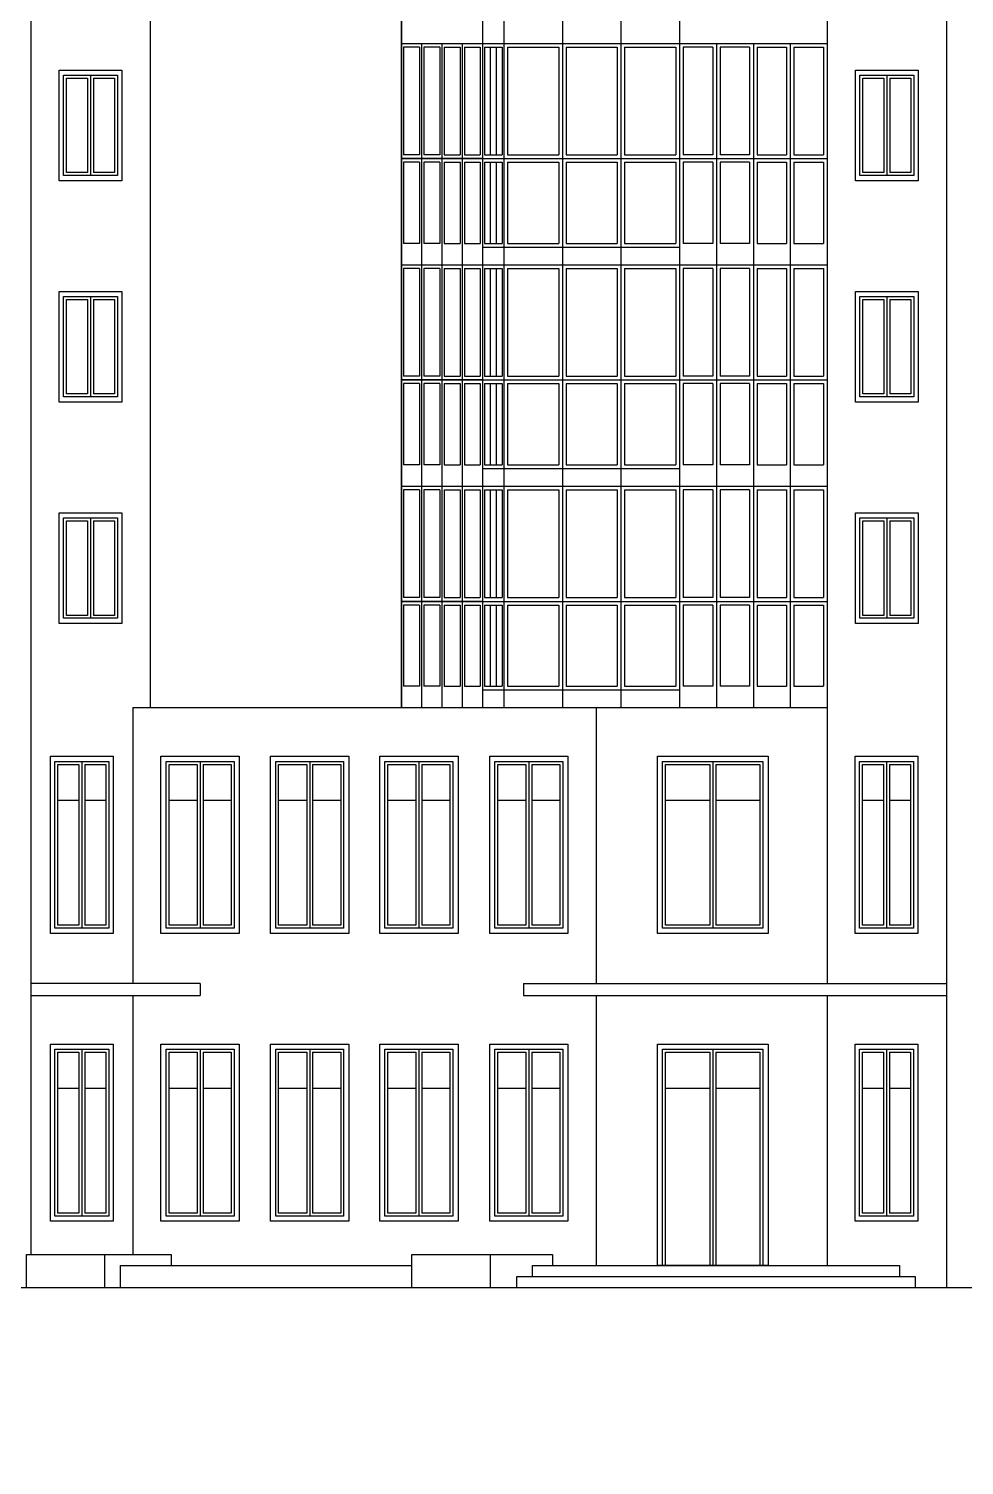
# Model space of a CAD drawing. Header units: inches. Extents: x -634 to 3638, y -6930911 to 5552.
# Drawn here: x 2315.58 to 2327.81, y 3390.96 to 3409.74 of the extents above; entities that cross this region are included whole.
import ezdxf

# ---------------------------------------------------------------- set-up
doc = ezdxf.new("R2010")
doc.units = ezdxf.units.IN
doc.header["$MEASUREMENT"] = 0
doc.linetypes.add('Dashed', pattern=[1128.888893, 564.444447, -564.444447])
for name, color, linetype, lineweight in [('ELEV', 134, 'Continuous', 18), ('фасады', 7, 'Continuous', 30), ('фасады2', 7, 'Continuous', 25)]:
    doc.layers.add(name, color=color, linetype=linetype, lineweight=lineweight)
doc.layers.add('развертка', color=7, linetype='Continuous')

msp = doc.modelspace()

# ---------------------------------------------------------------- hatches: boundary and pattern name
at = {"layer": 'ELEV', "linetype": 'Continuous'}
h = msp.add_hatch(dxfattribs=at)
h.set_pattern_fill('ANSI31', color=256, scale=0.01044, style=0)
h.set_pattern_definition([(45, (1262.311104, 3366.587935), (-0.02343928418428, 0.02343928418428), [])])
edge = h.paths.add_edge_path()
edge.add_ellipse((1445.78234, 3471.96182), major_axis=(0, 6932302.83262), ratio=0.00000001506, start_angle=89.999976115149, end_angle=270.000023884851)
edge.add_line((1445.67794, 3474.85168), (1445.67794, 3528.48347))
edge.add_line((1445.67794, 3528.48347), (1445.88675, 3528.48347))
edge.add_line((1445.88675, 3528.48347), (1445.88675, 3474.85168))

# ---------------------------------------------------------------- linework, layer by layer
at = {"layer": 'развертка'}
msp.add_line((1883.34432, 3393.27998), (2396.27892, 3393.27998), dxfattribs=at)
at = {"layer": 'фасады', "color": 7, "ltscale": 100}
for points in [[(2320.454, 3400.86201), (2320.454, 3426.90714)], [(2321.79484, 3426.90714), (2321.79484, 3400.86201)], [(2326.01994, 3426.90714), (2326.01994, 3400.86201)]]:
    msp.add_lwpolyline(points, dxfattribs=at)
at = {"layer": 'фасады', "color": 7, "linetype": 'Dashed', "ltscale": 100}
for points in [[(2315.61057, 3412.43762), (2315.61057, 3409.54372)], [(2317.17038, 3412.43762), (2317.17038, 3409.54372)], [(2327.57975, 3412.43762), (2327.57975, 3409.54372)], [(2315.61057, 3409.54372), (2315.61057, 3406.64982)], [(2317.17038, 3409.54372), (2317.17038, 3406.64982)], [(2327.57975, 3409.54372), (2327.57975, 3406.64982)], [(2315.61057, 3406.64982), (2315.61057, 3403.75591)], [(2317.17038, 3406.64982), (2317.17038, 3403.75591)], [(2327.57975, 3406.64982), (2327.57975, 3403.75591)], [(2315.61057, 3403.75591), (2315.61057, 3400.86201)], [(2317.17038, 3403.75591), (2317.17038, 3400.86201)], [(2327.57975, 3403.75591), (2327.57975, 3400.86201)], [(2315.61057, 3400.86201), (2315.61057, 3397.09994)], [(2316.94273, 3400.86201), (2316.94273, 3397.25428)], [(2316.94273, 3400.86201), (2326.01994, 3400.86201)], [(2323.00063, 3400.86201), (2323.00063, 3397.25428)], [(2326.01994, 3400.86201), (2326.01994, 3397.25428)], [(2327.57975, 3400.86201), (2327.57975, 3397.09994)], [(2317.82326, 3397.25428), (2315.61057, 3397.25428)], [(2317.82326, 3397.25428), (2317.82326, 3397.09994)], [(2322.04916, 3397.25428), (2322.04916, 3397.09994)], [(2322.04916, 3397.25428), (2327.57975, 3397.25428)], [(2315.61057, 3397.09994), (2315.61057, 3393.71407)], [(2315.61057, 3397.09994), (2317.82326, 3397.09994)], [(2316.94273, 3397.09994), (2316.94273, 3393.71407)], [(2322.04916, 3397.09994), (2327.57975, 3397.09994)], [(2323.00063, 3397.09994), (2323.00063, 3393.56937)], [(2326.01994, 3397.09994), (2326.01994, 3393.56937)], [(2327.57975, 3397.09994), (2327.57975, 3393.27998)], [(2315.55467, 3393.27998), (2315.55467, 3393.71407), (2316.57316, 3393.71407), (2316.57316, 3393.27998)], [(2316.57316, 3393.71407), (2317.4458, 3393.71407), (2317.4458, 3393.56937)], [(2320.58882, 3393.27998), (2320.58882, 3393.71407), (2321.61413, 3393.71407), (2321.61413, 3393.27998)], [(2321.61413, 3393.71407), (2322.43163, 3393.71407), (2322.43163, 3393.56937)], [(2316.77867, 3393.56937), (2320.58882, 3393.56937)], [(2316.77867, 3393.56937), (2316.77867, 3393.27998)], [(2322.1677, 3393.42468), (2322.1677, 3393.56937), (2326.96466, 3393.56937), (2326.96466, 3393.42468)], [(2321.76056, 3393.27998), (2327.37358, 3393.27998)], [(2321.96411, 3393.27998), (2321.96411, 3393.42468), (2327.16912, 3393.42468), (2327.16912, 3393.27998)]]:
    msp.add_lwpolyline(points, dxfattribs=at)
at = {"layer": 'фасады2', "color": 7, "ltscale": 100}
for p, q in [((2316.03838, 3407.81702), (2316.03838, 3409.12893)), ((2316.03838, 3409.12893), (2316.74257, 3409.12893)), ((2316.07697, 3407.85561), (2316.07697, 3409.09034)), ((2316.07697, 3409.09034), (2316.35189, 3409.09034)), ((2316.42906, 3409.09034), (2316.70398, 3409.09034)), ((2316.70398, 3409.09034), (2316.70398, 3407.85561)), ((2316.74257, 3409.12893), (2316.74257, 3407.81702)), ((2326.44775, 3407.81702), (2326.44775, 3409.12893)), ((2326.44775, 3409.12893), (2327.15194, 3409.12893)), ((2326.48634, 3407.85561), (2326.48634, 3409.09034)), ((2326.48634, 3409.09034), (2326.76126, 3409.09034)), ((2326.83843, 3409.09034), (2327.11335, 3409.09034)), ((2327.11335, 3409.09034), (2327.11335, 3407.85561)), ((2327.15194, 3409.12893), (2327.15194, 3407.81702)), ((2321.5151, 3408.03889), (2320.454, 3408.03889)), ((2316.74257, 3407.81702), (2316.03838, 3407.81702)), ((2316.35189, 3407.85561), (2316.07697, 3407.85561)), ((2316.70398, 3407.85561), (2316.42906, 3407.85561)), ((2327.15194, 3407.81702), (2326.44775, 3407.81702)), ((2326.76126, 3407.85561), (2326.48634, 3407.85561)), ((2327.11335, 3407.85561), (2326.83843, 3407.85561)), ((2316.03838, 3404.92312), (2316.03838, 3406.23502)), ((2316.03838, 3406.23502), (2316.74257, 3406.23502)), ((2316.07697, 3404.96171), (2316.07697, 3406.19644)), ((2316.07697, 3406.19644), (2316.35189, 3406.19644)), ((2316.42906, 3406.19644), (2316.70398, 3406.19644)), ((2316.70398, 3406.19644), (2316.70398, 3404.96171)), ((2316.74257, 3406.23502), (2316.74257, 3404.92312)), ((2326.44775, 3404.92312), (2326.44775, 3406.23502)), ((2326.44775, 3406.23502), (2327.15194, 3406.23502)), ((2326.48634, 3404.96171), (2326.48634, 3406.19644)), ((2326.48634, 3406.19644), (2326.76126, 3406.19644)), ((2326.83843, 3406.19644), (2327.11335, 3406.19644)), ((2327.11335, 3406.19644), (2327.11335, 3404.96171)), ((2327.15194, 3406.23502), (2327.15194, 3404.92312)), ((2321.5151, 3405.14499), (2320.454, 3405.14499)), ((2316.74257, 3404.92312), (2316.03838, 3404.92312)), ((2316.35189, 3404.96171), (2316.07697, 3404.96171)), ((2316.70398, 3404.96171), (2316.42906, 3404.96171)), ((2327.15194, 3404.92312), (2326.44775, 3404.92312)), ((2326.76126, 3404.96171), (2326.48634, 3404.96171)), ((2327.11335, 3404.96171), (2326.83843, 3404.96171)), ((2316.03838, 3402.02922), (2316.03838, 3403.34112)), ((2316.03838, 3403.34112), (2316.74257, 3403.34112)), ((2316.07697, 3402.0678), (2316.07697, 3403.30253)), ((2316.07697, 3403.30253), (2316.35189, 3403.30253)), ((2316.42906, 3403.30253), (2316.70398, 3403.30253)), ((2316.70398, 3403.30253), (2316.70398, 3402.0678)), ((2316.74257, 3403.34112), (2316.74257, 3402.02922)), ((2326.44775, 3402.02922), (2326.44775, 3403.34112)), ((2326.44775, 3403.34112), (2327.15194, 3403.34112)), ((2326.48634, 3402.0678), (2326.48634, 3403.30253)), ((2326.48634, 3403.30253), (2326.76126, 3403.30253)), ((2326.83843, 3403.30253), (2327.11335, 3403.30253)), ((2327.11335, 3403.30253), (2327.11335, 3402.0678)), ((2327.15194, 3403.34112), (2327.15194, 3402.02922)), ((2321.5151, 3402.25108), (2320.454, 3402.25108)), ((2316.74257, 3402.02922), (2316.03838, 3402.02922)), ((2316.35189, 3402.0678), (2316.07697, 3402.0678)), ((2316.70398, 3402.0678), (2316.42906, 3402.0678)), ((2327.15194, 3402.02922), (2326.44775, 3402.02922)), ((2326.76126, 3402.0678), (2326.48634, 3402.0678)), ((2327.11335, 3402.0678), (2326.83843, 3402.0678)), ((2315.92438, 3397.97775), (2315.92438, 3400.15783)), ((2315.92438, 3400.15783), (2316.62856, 3400.15783)), ((2315.96296, 3398.01634), (2315.96296, 3400.11924)), ((2315.96296, 3400.11924), (2316.23788, 3400.11924)), ((2316.31506, 3400.11924), (2316.58998, 3400.11924)), ((2316.58998, 3400.11924), (2316.58998, 3398.01634)), ((2316.62856, 3400.15783), (2316.62856, 3397.97775)), ((2317.37882, 3400.15783), (2318.26692, 3400.15783)), ((2317.37882, 3397.97775), (2317.37882, 3400.15783)), ((2317.41741, 3398.01634), (2317.41741, 3400.11924)), ((2317.41741, 3400.11924), (2317.78429, 3400.11924)), ((2318.26692, 3400.15783), (2318.26692, 3397.97775)), ((2318.81123, 3400.15783), (2319.69933, 3400.15783)), ((2318.81123, 3397.97775), (2318.81123, 3400.15783)), ((2318.84982, 3398.01634), (2318.84982, 3400.11924)), ((2318.84982, 3400.11924), (2319.2167, 3400.11924)), ((2319.69933, 3400.15783), (2319.69933, 3397.97775)), ((2320.23899, 3400.15783), (2321.12709, 3400.15783)), ((2320.23899, 3397.97775), (2320.23899, 3400.15783)), ((2320.27758, 3398.01634), (2320.27758, 3400.11924)), ((2320.27758, 3400.11924), (2320.64446, 3400.11924)), ((2321.12709, 3400.15783), (2321.12709, 3397.97775)), ((2321.67623, 3400.15783), (2322.56433, 3400.15783)), ((2321.67623, 3397.97775), (2321.67623, 3400.15783)), ((2321.71482, 3398.01634), (2321.71482, 3400.11924)), ((2321.71482, 3400.11924), (2322.0817, 3400.11924)), ((2322.56433, 3400.15783), (2322.56433, 3397.97775)), ((2323.8688, 3400.15783), (2325.18071, 3400.15783)), ((2323.8688, 3397.97775), (2323.8688, 3400.15783)), ((2323.90739, 3398.01634), (2323.90739, 3400.11924)), ((2323.90739, 3400.11924), (2324.48617, 3400.11924)), ((2325.18071, 3400.15783), (2325.18071, 3397.97775)), ((2326.44417, 3397.97775), (2326.44417, 3400.15783)), ((2326.44417, 3400.15783), (2327.14836, 3400.15783)), ((2326.48276, 3398.01634), (2326.48276, 3400.11924)), ((2326.48276, 3400.11924), (2326.75768, 3400.11924)), ((2326.83485, 3400.11924), (2327.10977, 3400.11924)), ((2327.10977, 3400.11924), (2327.10977, 3398.01634)), ((2327.14836, 3400.15783), (2327.14836, 3397.97775)), ((2316.62856, 3397.97775), (2315.92438, 3397.97775)), ((2316.23788, 3398.01634), (2315.96296, 3398.01634)), ((2316.58998, 3398.01634), (2316.31506, 3398.01634)), ((2318.26692, 3397.97775), (2317.37882, 3397.97775)), ((2317.78429, 3398.01634), (2317.41741, 3398.01634)), ((2319.69933, 3397.97775), (2318.81123, 3397.97775)), ((2319.2167, 3398.01634), (2318.84982, 3398.01634)), ((2321.12709, 3397.97775), (2320.23899, 3397.97775)), ((2320.64446, 3398.01634), (2320.27758, 3398.01634)), ((2322.56433, 3397.97775), (2321.67623, 3397.97775)), ((2322.0817, 3398.01634), (2321.71482, 3398.01634)), ((2325.18071, 3397.97775), (2323.8688, 3397.97775)), ((2324.48617, 3398.01634), (2323.90739, 3398.01634)), ((2327.14836, 3397.97775), (2326.44417, 3397.97775)), ((2326.75768, 3398.01634), (2326.48276, 3398.01634)), ((2327.10977, 3398.01634), (2326.83485, 3398.01634)), ((2315.92438, 3394.21568), (2315.92438, 3396.39575)), ((2315.92438, 3396.39575), (2316.62856, 3396.39575)), ((2315.96296, 3394.25426), (2315.96296, 3396.35717)), ((2315.96296, 3396.35717), (2316.23788, 3396.35717)), ((2316.31506, 3396.35717), (2316.58998, 3396.35717)), ((2316.58998, 3396.35717), (2316.58998, 3394.25426)), ((2316.62856, 3396.39575), (2316.62856, 3394.21568)), ((2317.37882, 3396.39575), (2318.26692, 3396.39575)), ((2317.37882, 3394.21568), (2317.37882, 3396.39575)), ((2317.41741, 3394.25426), (2317.41741, 3396.35717)), ((2317.41741, 3396.35717), (2317.78429, 3396.35717)), ((2318.26692, 3396.39575), (2318.26692, 3394.21568)), ((2318.81123, 3396.39575), (2319.69933, 3396.39575)), ((2318.81123, 3394.21568), (2318.81123, 3396.39575)), ((2318.84982, 3394.25426), (2318.84982, 3396.35717)), ((2318.84982, 3396.35717), (2319.2167, 3396.35717)), ((2319.69933, 3396.39575), (2319.69933, 3394.21568)), ((2320.23899, 3396.39575), (2321.12709, 3396.39575)), ((2320.23899, 3394.21568), (2320.23899, 3396.39575)), ((2320.27758, 3394.25426), (2320.27758, 3396.35717)), ((2320.27758, 3396.35717), (2320.64446, 3396.35717)), ((2321.12709, 3396.39575), (2321.12709, 3394.21568)), ((2321.67623, 3396.39575), (2322.56433, 3396.39575)), ((2321.67623, 3394.21568), (2321.67623, 3396.39575)), ((2321.71482, 3394.25426), (2321.71482, 3396.35717)), ((2321.71482, 3396.35717), (2322.0817, 3396.35717)), ((2322.56433, 3396.39575), (2322.56433, 3394.21568)), ((2323.8688, 3396.39575), (2325.18071, 3396.39575)), ((2323.8688, 3393.56937), (2323.8688, 3396.39575)), ((2323.90739, 3393.56937), (2323.90739, 3396.35717)), ((2323.90739, 3396.35717), (2324.48617, 3396.35717)), ((2324.56334, 3396.35717), (2325.14212, 3396.35717)), ((2325.14212, 3396.35717), (2325.14212, 3393.56937)), ((2325.18071, 3396.39575), (2325.18071, 3393.56937)), ((2326.44417, 3394.21568), (2326.44417, 3396.39575)), ((2326.44417, 3396.39575), (2327.14836, 3396.39575)), ((2326.48276, 3394.25426), (2326.48276, 3396.35717)), ((2326.48276, 3396.35717), (2326.75768, 3396.35717)), ((2326.83485, 3396.35717), (2327.10977, 3396.35717)), ((2327.10977, 3396.35717), (2327.10977, 3394.25426)), ((2327.14836, 3396.39575), (2327.14836, 3394.21568)), ((2316.23788, 3394.25426), (2315.96296, 3394.25426)), ((2316.58998, 3394.25426), (2316.31506, 3394.25426)), ((2317.78429, 3394.25426), (2317.41741, 3394.25426)), ((2319.2167, 3394.25426), (2318.84982, 3394.25426)), ((2320.64446, 3394.25426), (2320.27758, 3394.25426)), ((2322.0817, 3394.25426), (2321.71482, 3394.25426)), ((2326.75768, 3394.25426), (2326.48276, 3394.25426)), ((2327.10977, 3394.25426), (2326.83485, 3394.25426)), ((2316.62856, 3394.21568), (2315.92438, 3394.21568)), ((2318.26692, 3394.21568), (2317.37882, 3394.21568)), ((2319.69933, 3394.21568), (2318.81123, 3394.21568)), ((2321.12709, 3394.21568), (2320.23899, 3394.21568)), ((2322.56433, 3394.21568), (2321.67623, 3394.21568)), ((2327.14836, 3394.21568), (2326.44417, 3394.21568))]:
    msp.add_line(p, q, dxfattribs=at)
at = {"layer": 'фасады2', "color": 7, "linetype": 'Dashed', "ltscale": 100}
for points in [[(2320.454, 3412.43762), (2320.454, 3409.54372)], [(2321.5151, 3412.43762), (2321.5151, 3409.54372)], [(2321.79484, 3412.43762), (2321.79484, 3409.54372)], [(2322.55979, 3412.43762), (2322.55979, 3409.54372)], [(2323.32475, 3412.43762), (2323.32475, 3409.54372)], [(2324.09067, 3412.43762), (2324.09067, 3409.54372)], [(2326.01994, 3412.43762), (2326.01994, 3409.54372)], [(2321.5151, 3409.77523), (2321.5151, 3406.88133)], [(2320.454, 3409.54372), (2320.454, 3406.64982)], [(2320.454, 3409.54372), (2326.01994, 3409.54372)], [(2320.48294, 3409.49549), (2320.48294, 3408.08712)], [(2320.69033, 3409.49549), (2320.48294, 3409.49549)], [(2320.69033, 3409.49549), (2320.69033, 3408.08712)], [(2320.71927, 3409.54372), (2320.71927, 3406.64982)], [(2320.74821, 3409.49549), (2320.74821, 3408.08712)], [(2320.95561, 3409.49549), (2320.74821, 3409.49549)], [(2320.95561, 3409.49549), (2320.95561, 3408.08712)], [(2320.98455, 3409.54372), (2320.98455, 3406.64982)], [(2321.01349, 3409.49549), (2321.01349, 3408.08712)], [(2321.01349, 3409.49549), (2321.22088, 3409.49549)], [(2321.22088, 3409.49549), (2321.22088, 3408.08712)], [(2321.24982, 3409.54372), (2321.24982, 3406.64982)], [(2321.27876, 3409.49549), (2321.27876, 3408.08712)], [(2321.27876, 3409.49549), (2321.48616, 3409.49549)], [(2321.48616, 3409.49549), (2321.48616, 3408.08712)], [(2321.5151, 3409.54372), (2321.5151, 3406.64982)], [(2321.53921, 3409.49549), (2321.77072, 3409.49549)], [(2321.79484, 3409.54372), (2321.79484, 3406.64982)], [(2321.79484, 3409.54372), (2321.79484, 3406.64982)], [(2321.84307, 3409.49549), (2322.51156, 3409.49549)], [(2322.55979, 3409.54372), (2322.55979, 3406.64982)], [(2322.60803, 3409.49549), (2323.27652, 3409.49549)], [(2323.32475, 3409.54372), (2323.32475, 3406.64982)], [(2323.37298, 3409.49549), (2324.04147, 3409.49549)], [(2324.09067, 3409.54372), (2324.09067, 3406.64982)], [(2324.09067, 3409.54372), (2324.09067, 3406.64982)], [(2324.52476, 3409.49549), (2324.1389, 3409.49549)], [(2324.52476, 3409.49549), (2324.52476, 3408.08712)], [(2324.57299, 3409.54372), (2324.57299, 3406.64982)], [(2324.62122, 3409.49549), (2324.62122, 3408.08712)], [(2325.00707, 3409.49549), (2324.62122, 3409.49549)], [(2325.00707, 3409.49549), (2325.00707, 3408.08712)], [(2325.0553, 3409.54372), (2325.0553, 3406.64982)], [(2325.10354, 3409.49549), (2325.10354, 3408.08712)], [(2325.10354, 3409.49549), (2325.48939, 3409.49549)], [(2325.48939, 3409.49549), (2325.48939, 3408.08712)], [(2325.53762, 3409.54372), (2325.53762, 3406.64982)], [(2325.58585, 3409.49549), (2325.58585, 3408.08712)], [(2325.58585, 3409.49549), (2325.97171, 3409.49549)], [(2326.01994, 3409.54372), (2326.01994, 3406.64982)], [(2320.454, 3408.03889), (2326.01994, 3408.03889)], [(2320.69033, 3408.08712), (2320.48294, 3408.08712)], [(2320.48294, 3407.99066), (2320.48294, 3406.92956)], [(2320.69033, 3407.99066), (2320.48294, 3407.99066)], [(2320.69033, 3407.99066), (2320.69033, 3406.92956)], [(2320.95561, 3408.08712), (2320.74821, 3408.08712)], [(2320.74821, 3407.99066), (2320.74821, 3406.92956)], [(2320.95561, 3407.99066), (2320.74821, 3407.99066)], [(2320.95561, 3407.99066), (2320.95561, 3406.92956)], [(2321.01349, 3408.08712), (2321.22088, 3408.08712)], [(2321.01349, 3407.99066), (2321.01349, 3406.92956)], [(2321.01349, 3407.99066), (2321.22088, 3407.99066)], [(2321.22088, 3407.99066), (2321.22088, 3406.92956)], [(2321.27876, 3408.08712), (2321.48616, 3408.08712)], [(2321.27876, 3407.99066), (2321.27876, 3406.92956)], [(2321.27876, 3407.99066), (2321.48616, 3407.99066)], [(2321.48616, 3407.99066), (2321.48616, 3406.92956)], [(2321.53921, 3408.08712), (2321.77072, 3408.08712)], [(2321.53921, 3407.99066), (2321.77072, 3407.99066)], [(2321.84307, 3408.08712), (2322.51156, 3408.08712)], [(2321.84307, 3407.99066), (2322.51156, 3407.99066)], [(2322.60803, 3408.08712), (2323.27652, 3408.08712)], [(2322.60803, 3407.99066), (2323.27652, 3407.99066)], [(2323.37298, 3408.08712), (2324.04147, 3408.08712)], [(2323.37298, 3407.99066), (2324.04147, 3407.99066)], [(2324.52476, 3408.08712), (2324.1389, 3408.08712)], [(2324.52476, 3407.99066), (2324.1389, 3407.99066)], [(2324.52476, 3407.99066), (2324.52476, 3406.92956)], [(2325.00707, 3408.08712), (2324.62122, 3408.08712)], [(2324.62122, 3407.99066), (2324.62122, 3406.92956)], [(2325.00707, 3407.99066), (2324.62122, 3407.99066)], [(2325.00707, 3407.99066), (2325.00707, 3406.92956)], [(2325.10354, 3408.08712), (2325.48939, 3408.08712)], [(2325.10354, 3407.99066), (2325.10354, 3406.92956)], [(2325.10354, 3407.99066), (2325.48939, 3407.99066)], [(2325.48939, 3407.99066), (2325.48939, 3406.92956)], [(2325.58585, 3408.08712), (2325.97171, 3408.08712)], [(2325.58585, 3407.99066), (2325.58585, 3406.92956)], [(2325.58585, 3407.99066), (2325.97171, 3407.99066)], [(2320.69033, 3406.92956), (2320.48294, 3406.92956)], [(2320.95561, 3406.92956), (2320.74821, 3406.92956)], [(2321.01349, 3406.92956), (2321.22088, 3406.92956)], [(2321.27876, 3406.92956), (2321.48616, 3406.92956)], [(2321.5151, 3406.88133), (2321.5151, 3403.98742)], [(2321.5151, 3406.88133), (2324.09067, 3406.88133)], [(2321.53921, 3406.92956), (2321.77072, 3406.92956)], [(2321.84307, 3406.92956), (2322.51156, 3406.92956)], [(2322.60803, 3406.92956), (2323.27652, 3406.92956)], [(2323.37298, 3406.92956), (2324.04147, 3406.92956)], [(2324.52476, 3406.92956), (2324.1389, 3406.92956)], [(2325.00707, 3406.92956), (2324.62122, 3406.92956)], [(2325.10354, 3406.92956), (2325.48939, 3406.92956)], [(2325.58585, 3406.92956), (2325.97171, 3406.92956)], [(2320.454, 3406.64982), (2320.454, 3403.75591)], [(2320.454, 3406.64982), (2320.454, 3403.75591)], [(2320.454, 3406.64982), (2326.01994, 3406.64982)], [(2320.71927, 3406.64982), (2320.71927, 3403.75591)], [(2320.98455, 3406.64982), (2320.98455, 3403.75591)], [(2321.24982, 3406.64982), (2321.24982, 3403.75591)], [(2321.5151, 3406.64982), (2321.5151, 3403.75591)], [(2321.79484, 3406.64982), (2321.79484, 3403.75591)], [(2321.79484, 3406.64982), (2321.79484, 3403.75591)], [(2321.79484, 3406.64982), (2321.79484, 3403.75591)], [(2322.55979, 3406.64982), (2322.55979, 3403.75591)], [(2323.32475, 3406.64982), (2323.32475, 3403.75591)], [(2324.09067, 3406.64982), (2324.09067, 3403.75591)], [(2324.09067, 3406.64982), (2324.09067, 3403.75591)], [(2324.09067, 3406.64982), (2324.09067, 3403.75591)], [(2324.57299, 3406.64982), (2324.57299, 3403.75591)], [(2325.0553, 3406.64982), (2325.0553, 3403.75591)], [(2325.53762, 3406.64982), (2325.53762, 3403.75591)], [(2326.01994, 3406.64982), (2326.01994, 3403.75591)], [(2326.01994, 3406.64982), (2326.01994, 3403.75591)], [(2320.48294, 3406.60158), (2320.48294, 3405.19322)], [(2320.69033, 3406.60158), (2320.48294, 3406.60158)], [(2320.69033, 3406.60158), (2320.69033, 3405.19322)], [(2320.74821, 3406.60158), (2320.74821, 3405.19322)], [(2320.95561, 3406.60158), (2320.74821, 3406.60158)], [(2320.95561, 3406.60158), (2320.95561, 3405.19322)], [(2321.01349, 3406.60158), (2321.01349, 3405.19322)], [(2321.01349, 3406.60158), (2321.22088, 3406.60158)], [(2321.22088, 3406.60158), (2321.22088, 3405.19322)], [(2321.27876, 3406.60158), (2321.27876, 3405.19322)], [(2321.27876, 3406.60158), (2321.48616, 3406.60158)], [(2321.48616, 3406.60158), (2321.48616, 3405.19322)], [(2321.53921, 3406.60158), (2321.77072, 3406.60158)], [(2321.84307, 3406.60158), (2322.51156, 3406.60158)], [(2322.60803, 3406.60158), (2323.27652, 3406.60158)], [(2323.37298, 3406.60158), (2324.04147, 3406.60158)], [(2324.52476, 3406.60158), (2324.1389, 3406.60158)], [(2324.52476, 3406.60158), (2324.52476, 3405.19322)], [(2324.62122, 3406.60158), (2324.62122, 3405.19322)], [(2325.00707, 3406.60158), (2324.62122, 3406.60158)], [(2325.00707, 3406.60158), (2325.00707, 3405.19322)], [(2325.10354, 3406.60158), (2325.10354, 3405.19322)], [(2325.10354, 3406.60158), (2325.48939, 3406.60158)], [(2325.48939, 3406.60158), (2325.48939, 3405.19322)], [(2325.58585, 3406.60158), (2325.58585, 3405.19322)], [(2325.58585, 3406.60158), (2325.97171, 3406.60158)], [(2320.454, 3405.14499), (2326.01994, 3405.14499)], [(2320.69033, 3405.19322), (2320.48294, 3405.19322)], [(2320.95561, 3405.19322), (2320.74821, 3405.19322)], [(2321.01349, 3405.19322), (2321.22088, 3405.19322)], [(2321.27876, 3405.19322), (2321.48616, 3405.19322)], [(2321.53921, 3405.19322), (2321.77072, 3405.19322)], [(2321.84307, 3405.19322), (2322.51156, 3405.19322)], [(2322.60803, 3405.19322), (2323.27652, 3405.19322)], [(2323.37298, 3405.19322), (2324.04147, 3405.19322)], [(2324.52476, 3405.19322), (2324.1389, 3405.19322)], [(2325.00707, 3405.19322), (2324.62122, 3405.19322)], [(2325.10354, 3405.19322), (2325.48939, 3405.19322)], [(2325.58585, 3405.19322), (2325.97171, 3405.19322)], [(2320.48294, 3405.09675), (2320.48294, 3404.03566)], [(2320.69033, 3405.09675), (2320.48294, 3405.09675)], [(2320.69033, 3405.09675), (2320.69033, 3404.03566)], [(2320.74821, 3405.09675), (2320.74821, 3404.03566)], [(2320.95561, 3405.09675), (2320.74821, 3405.09675)], [(2320.95561, 3405.09675), (2320.95561, 3404.03566)], [(2321.01349, 3405.09675), (2321.01349, 3404.03566)], [(2321.01349, 3405.09675), (2321.22088, 3405.09675)], [(2321.22088, 3405.09675), (2321.22088, 3404.03566)], [(2321.27876, 3405.09675), (2321.27876, 3404.03566)], [(2321.27876, 3405.09675), (2321.48616, 3405.09675)], [(2321.48616, 3405.09675), (2321.48616, 3404.03566)], [(2321.53921, 3405.09675), (2321.77072, 3405.09675)], [(2321.84307, 3405.09675), (2322.51156, 3405.09675)], [(2322.60803, 3405.09675), (2323.27652, 3405.09675)], [(2323.37298, 3405.09675), (2324.04147, 3405.09675)], [(2324.52476, 3405.09675), (2324.1389, 3405.09675)], [(2324.52476, 3405.09675), (2324.52476, 3404.03566)], [(2324.62122, 3405.09675), (2324.62122, 3404.03566)], [(2325.00707, 3405.09675), (2324.62122, 3405.09675)], [(2325.00707, 3405.09675), (2325.00707, 3404.03566)], [(2325.10354, 3405.09675), (2325.10354, 3404.03566)], [(2325.10354, 3405.09675), (2325.48939, 3405.09675)], [(2325.48939, 3405.09675), (2325.48939, 3404.03566)], [(2325.58585, 3405.09675), (2325.58585, 3404.03566)], [(2325.58585, 3405.09675), (2325.97171, 3405.09675)], [(2320.69033, 3404.03566), (2320.48294, 3404.03566)], [(2320.95561, 3404.03566), (2320.74821, 3404.03566)], [(2321.01349, 3404.03566), (2321.22088, 3404.03566)], [(2321.27876, 3404.03566), (2321.48616, 3404.03566)], [(2321.5151, 3403.98742), (2321.5151, 3401.09352)], [(2321.5151, 3403.98742), (2324.09067, 3403.98742)], [(2321.53921, 3404.03566), (2321.77072, 3404.03566)], [(2321.84307, 3404.03566), (2322.51156, 3404.03566)], [(2322.60803, 3404.03566), (2323.27652, 3404.03566)], [(2323.37298, 3404.03566), (2324.04147, 3404.03566)], [(2324.52476, 3404.03566), (2324.1389, 3404.03566)], [(2325.00707, 3404.03566), (2324.62122, 3404.03566)], [(2325.10354, 3404.03566), (2325.48939, 3404.03566)], [(2325.58585, 3404.03566), (2325.97171, 3404.03566)], [(2320.454, 3403.75591), (2320.454, 3400.86201)], [(2320.454, 3403.75591), (2320.454, 3400.86201)], [(2320.454, 3403.75591), (2320.454, 3400.86201)], [(2320.454, 3403.75591), (2326.01994, 3403.75591)], [(2320.48294, 3403.70768), (2320.48294, 3402.29931)], [(2320.69033, 3403.70768), (2320.48294, 3403.70768)], [(2320.69033, 3403.70768), (2320.69033, 3402.29931)], [(2320.71927, 3403.75591), (2320.71927, 3400.86201)], [(2320.74821, 3403.70768), (2320.74821, 3402.29931)], [(2320.95561, 3403.70768), (2320.74821, 3403.70768)], [(2320.95561, 3403.70768), (2320.95561, 3402.29931)], [(2320.98455, 3403.75591), (2320.98455, 3400.86201)], [(2321.01349, 3403.70768), (2321.01349, 3402.29931)], [(2321.01349, 3403.70768), (2321.22088, 3403.70768)], [(2321.22088, 3403.70768), (2321.22088, 3402.29931)], [(2321.24982, 3403.75591), (2321.24982, 3400.86201)], [(2321.27876, 3403.70768), (2321.27876, 3402.29931)], [(2321.27876, 3403.70768), (2321.48616, 3403.70768)], [(2321.48616, 3403.70768), (2321.48616, 3402.29931)], [(2321.5151, 3403.75591), (2321.5151, 3400.86201)], [(2321.53921, 3403.70768), (2321.77072, 3403.70768)], [(2321.79484, 3403.75591), (2321.79484, 3400.86201)], [(2321.79484, 3403.75591), (2321.79484, 3400.86201)], [(2321.79484, 3403.75591), (2321.79484, 3400.86201)], [(2321.79484, 3403.75591), (2321.79484, 3400.86201)], [(2321.84307, 3403.70768), (2322.51156, 3403.70768)], [(2322.55979, 3403.75591), (2322.55979, 3400.86201)], [(2322.60803, 3403.70768), (2323.27652, 3403.70768)], [(2323.32475, 3403.75591), (2323.32475, 3400.86201)], [(2323.37298, 3403.70768), (2324.04147, 3403.70768)], [(2324.09067, 3403.75591), (2324.09067, 3400.86201)], [(2324.09067, 3403.75591), (2324.09067, 3400.86201)], [(2324.09067, 3403.75591), (2324.09067, 3400.86201)], [(2324.09067, 3403.75591), (2324.09067, 3400.86201)], [(2324.52476, 3403.70768), (2324.1389, 3403.70768)], [(2324.52476, 3403.70768), (2324.52476, 3402.29931)], [(2324.57299, 3403.75591), (2324.57299, 3400.86201)], [(2324.62122, 3403.70768), (2324.62122, 3402.29931)], [(2325.00707, 3403.70768), (2324.62122, 3403.70768)], [(2325.00707, 3403.70768), (2325.00707, 3402.29931)], [(2325.0553, 3403.75591), (2325.0553, 3400.86201)], [(2325.10354, 3403.70768), (2325.10354, 3402.29931)], [(2325.10354, 3403.70768), (2325.48939, 3403.70768)], [(2325.48939, 3403.70768), (2325.48939, 3402.29931)], [(2325.53762, 3403.75591), (2325.53762, 3400.86201)], [(2325.58585, 3403.70768), (2325.58585, 3402.29931)], [(2325.58585, 3403.70768), (2325.97171, 3403.70768)], [(2326.01994, 3403.75591), (2326.01994, 3400.86201)], [(2326.01994, 3403.75591), (2326.01994, 3400.86201)], [(2326.01994, 3403.75591), (2326.01994, 3400.86201)], [(2320.69033, 3402.29931), (2320.48294, 3402.29931)], [(2320.95561, 3402.29931), (2320.74821, 3402.29931)], [(2321.01349, 3402.29931), (2321.22088, 3402.29931)], [(2321.27876, 3402.29931), (2321.48616, 3402.29931)], [(2321.53921, 3402.29931), (2321.77072, 3402.29931)], [(2321.84307, 3402.29931), (2322.51156, 3402.29931)], [(2322.60803, 3402.29931), (2323.27652, 3402.29931)], [(2323.37298, 3402.29931), (2324.04147, 3402.29931)], [(2324.52476, 3402.29931), (2324.1389, 3402.29931)], [(2325.00707, 3402.29931), (2324.62122, 3402.29931)], [(2325.10354, 3402.29931), (2325.48939, 3402.29931)], [(2325.58585, 3402.29931), (2325.97171, 3402.29931)], [(2320.454, 3402.25108), (2326.01994, 3402.25108)], [(2320.48294, 3402.20285), (2320.48294, 3401.14175)], [(2320.69033, 3402.20285), (2320.48294, 3402.20285)], [(2320.69033, 3402.20285), (2320.69033, 3401.14175)], [(2320.74821, 3402.20285), (2320.74821, 3401.14175)], [(2320.95561, 3402.20285), (2320.74821, 3402.20285)], [(2320.95561, 3402.20285), (2320.95561, 3401.14175)], [(2321.01349, 3402.20285), (2321.01349, 3401.14175)], [(2321.01349, 3402.20285), (2321.22088, 3402.20285)], [(2321.22088, 3402.20285), (2321.22088, 3401.14175)], [(2321.27876, 3402.20285), (2321.27876, 3401.14175)], [(2321.27876, 3402.20285), (2321.48616, 3402.20285)], [(2321.48616, 3402.20285), (2321.48616, 3401.14175)], [(2321.53921, 3402.20285), (2321.77072, 3402.20285)], [(2321.84307, 3402.20285), (2322.51156, 3402.20285)], [(2322.60803, 3402.20285), (2323.27652, 3402.20285)], [(2323.37298, 3402.20285), (2324.04147, 3402.20285)], [(2324.52476, 3402.20285), (2324.1389, 3402.20285)], [(2324.52476, 3402.20285), (2324.52476, 3401.14175)], [(2324.62122, 3402.20285), (2324.62122, 3401.14175)], [(2325.00707, 3402.20285), (2324.62122, 3402.20285)], [(2325.00707, 3402.20285), (2325.00707, 3401.14175)], [(2325.10354, 3402.20285), (2325.10354, 3401.14175)], [(2325.10354, 3402.20285), (2325.48939, 3402.20285)], [(2325.48939, 3402.20285), (2325.48939, 3401.14175)], [(2325.58585, 3402.20285), (2325.58585, 3401.14175)], [(2325.58585, 3402.20285), (2325.97171, 3402.20285)], [(2320.69033, 3401.14175), (2320.48294, 3401.14175)], [(2320.95561, 3401.14175), (2320.74821, 3401.14175)], [(2321.01349, 3401.14175), (2321.22088, 3401.14175)], [(2321.27876, 3401.14175), (2321.48616, 3401.14175)], [(2321.5151, 3401.09352), (2324.09067, 3401.09352)], [(2321.53921, 3401.14175), (2321.77072, 3401.14175)], [(2321.84307, 3401.14175), (2322.51156, 3401.14175)], [(2322.60803, 3401.14175), (2323.27652, 3401.14175)], [(2323.37298, 3401.14175), (2324.04147, 3401.14175)], [(2324.52476, 3401.14175), (2324.1389, 3401.14175)], [(2325.00707, 3401.14175), (2324.62122, 3401.14175)], [(2325.10354, 3401.14175), (2325.48939, 3401.14175)], [(2325.58585, 3401.14175), (2325.97171, 3401.14175)], [(2316.23788, 3399.64657), (2315.96296, 3399.64657)], [(2316.58998, 3399.64657), (2316.31506, 3399.64657)], [(2317.78429, 3399.64657), (2317.41741, 3399.64657)], [(2318.22834, 3399.64657), (2317.86146, 3399.64657)], [(2319.2167, 3399.64657), (2318.84982, 3399.64657)], [(2319.66075, 3399.64657), (2319.29387, 3399.64657)], [(2320.64446, 3399.64657), (2320.27758, 3399.64657)], [(2321.08851, 3399.64657), (2320.72163, 3399.64657)], [(2322.0817, 3399.64657), (2321.71482, 3399.64657)], [(2322.52575, 3399.64657), (2322.15887, 3399.64657)], [(2324.48617, 3399.64657), (2323.90739, 3399.64657)], [(2325.14212, 3399.64657), (2324.56334, 3399.64657)], [(2326.75768, 3399.64657), (2326.48276, 3399.64657)], [(2327.10977, 3399.64657), (2326.83485, 3399.64657)], [(2316.23788, 3395.8845), (2315.96296, 3395.8845)], [(2316.58998, 3395.8845), (2316.31506, 3395.8845)], [(2317.78429, 3395.8845), (2317.41741, 3395.8845)], [(2318.22834, 3395.8845), (2317.86146, 3395.8845)], [(2319.2167, 3395.8845), (2318.84982, 3395.8845)], [(2319.66075, 3395.8845), (2319.29387, 3395.8845)], [(2320.64446, 3395.8845), (2320.27758, 3395.8845)], [(2321.08851, 3395.8845), (2320.72163, 3395.8845)], [(2322.0817, 3395.8845), (2321.71482, 3395.8845)], [(2322.52575, 3395.8845), (2322.15887, 3395.8845)], [(2324.48617, 3395.8845), (2323.90739, 3395.8845)], [(2325.14212, 3395.8845), (2324.56334, 3395.8845)], [(2326.75768, 3395.8845), (2326.48276, 3395.8845)], [(2327.10977, 3395.8845), (2326.83485, 3395.8845)]]:
    msp.add_lwpolyline(points, dxfattribs=at)
at = {"layer": 'фасады2', "color": 7, "ltscale": 100}
for points in [[(2324.09067, 3412.43762), (2324.09067, 3409.54372)], [(2321.53921, 3409.49549), (2321.53921, 3408.08712)], [(2321.61638, 3409.49549), (2321.61638, 3408.08712)], [(2321.69355, 3409.49549), (2321.69355, 3408.08712)], [(2321.77072, 3409.49549), (2321.77072, 3408.08712)], [(2321.84307, 3409.49549), (2321.84307, 3408.08712)], [(2322.51156, 3409.49549), (2322.51156, 3408.08712)], [(2322.60803, 3409.49549), (2322.60803, 3408.08712)], [(2323.27652, 3409.49549), (2323.27652, 3408.08712)], [(2323.37298, 3409.49549), (2323.37298, 3408.08712)], [(2324.04147, 3409.49549), (2324.04147, 3408.08712)], [(2324.09067, 3409.54372), (2324.09067, 3406.64982)], [(2324.1389, 3409.49549), (2324.1389, 3408.08712)], [(2325.97171, 3409.49549), (2325.97171, 3408.08712)], [(2316.35189, 3409.09034), (2316.35189, 3407.85561)], [(2316.35189, 3409.09034), (2316.35189, 3407.85561)], [(2316.39048, 3409.12893), (2316.39048, 3407.81702)], [(2316.42906, 3409.09034), (2316.42906, 3407.85561)], [(2326.76126, 3409.09034), (2326.76126, 3407.85561)], [(2326.76126, 3409.09034), (2326.76126, 3407.85561)], [(2326.79985, 3409.12893), (2326.79985, 3407.81702)], [(2326.83843, 3409.09034), (2326.83843, 3407.85561)], [(2321.53921, 3407.99066), (2321.53921, 3406.92956)], [(2321.61638, 3407.99066), (2321.61638, 3406.92956)], [(2321.69355, 3407.99066), (2321.69355, 3406.92956)], [(2321.77072, 3407.99066), (2321.77072, 3406.92956)], [(2321.84307, 3407.99066), (2321.84307, 3406.92956)], [(2322.51156, 3407.99066), (2322.51156, 3406.92956)], [(2322.60803, 3407.99066), (2322.60803, 3406.92956)], [(2323.27652, 3407.99066), (2323.27652, 3406.92956)], [(2323.37298, 3407.99066), (2323.37298, 3406.92956)], [(2324.04147, 3407.99066), (2324.04147, 3406.92956)], [(2324.1389, 3407.99066), (2324.1389, 3406.92956)], [(2325.97171, 3407.99066), (2325.97171, 3406.92956)], [(2324.09067, 3406.64982), (2324.09067, 3403.75591)], [(2321.53921, 3406.60158), (2321.53921, 3405.19322)], [(2321.61638, 3406.60158), (2321.61638, 3405.19322)], [(2321.69355, 3406.60158), (2321.69355, 3405.19322)], [(2321.77072, 3406.60158), (2321.77072, 3405.19322)], [(2321.84307, 3406.60158), (2321.84307, 3405.19322)], [(2322.51156, 3406.60158), (2322.51156, 3405.19322)], [(2322.60803, 3406.60158), (2322.60803, 3405.19322)], [(2323.27652, 3406.60158), (2323.27652, 3405.19322)], [(2323.37298, 3406.60158), (2323.37298, 3405.19322)], [(2324.04147, 3406.60158), (2324.04147, 3405.19322)], [(2324.1389, 3406.60158), (2324.1389, 3405.19322)], [(2325.97171, 3406.60158), (2325.97171, 3405.19322)], [(2316.35189, 3406.19644), (2316.35189, 3404.96171)], [(2316.35189, 3406.19644), (2316.35189, 3404.96171)], [(2316.39048, 3406.23502), (2316.39048, 3404.92312)], [(2316.42906, 3406.19644), (2316.42906, 3404.96171)], [(2326.76126, 3406.19644), (2326.76126, 3404.96171)], [(2326.76126, 3406.19644), (2326.76126, 3404.96171)], [(2326.79985, 3406.23502), (2326.79985, 3404.92312)], [(2326.83843, 3406.19644), (2326.83843, 3404.96171)], [(2321.53921, 3405.09675), (2321.53921, 3404.03566)], [(2321.61638, 3405.09675), (2321.61638, 3404.03566)], [(2321.69355, 3405.09675), (2321.69355, 3404.03566)], [(2321.77072, 3405.09675), (2321.77072, 3404.03566)], [(2321.84307, 3405.09675), (2321.84307, 3404.03566)], [(2322.51156, 3405.09675), (2322.51156, 3404.03566)], [(2322.60803, 3405.09675), (2322.60803, 3404.03566)], [(2323.27652, 3405.09675), (2323.27652, 3404.03566)], [(2323.37298, 3405.09675), (2323.37298, 3404.03566)], [(2324.04147, 3405.09675), (2324.04147, 3404.03566)], [(2324.1389, 3405.09675), (2324.1389, 3404.03566)], [(2325.97171, 3405.09675), (2325.97171, 3404.03566)], [(2321.53921, 3403.70768), (2321.53921, 3402.29931)], [(2321.61638, 3403.70768), (2321.61638, 3402.29931)], [(2321.69355, 3403.70768), (2321.69355, 3402.29931)], [(2321.77072, 3403.70768), (2321.77072, 3402.29931)], [(2321.84307, 3403.70768), (2321.84307, 3402.29931)], [(2322.51156, 3403.70768), (2322.51156, 3402.29931)], [(2322.60803, 3403.70768), (2322.60803, 3402.29931)], [(2323.27652, 3403.70768), (2323.27652, 3402.29931)], [(2323.37298, 3403.70768), (2323.37298, 3402.29931)], [(2324.04147, 3403.70768), (2324.04147, 3402.29931)], [(2324.09067, 3403.75591), (2324.09067, 3400.86201)], [(2324.1389, 3403.70768), (2324.1389, 3402.29931)], [(2325.97171, 3403.70768), (2325.97171, 3402.29931)], [(2316.35189, 3403.30253), (2316.35189, 3402.0678)], [(2316.35189, 3403.30253), (2316.35189, 3402.0678)], [(2316.39048, 3403.34112), (2316.39048, 3402.02922)], [(2316.42906, 3403.30253), (2316.42906, 3402.0678)], [(2326.76126, 3403.30253), (2326.76126, 3402.0678)], [(2326.76126, 3403.30253), (2326.76126, 3402.0678)], [(2326.79985, 3403.34112), (2326.79985, 3402.02922)], [(2326.83843, 3403.30253), (2326.83843, 3402.0678)], [(2321.53921, 3402.20285), (2321.53921, 3401.14175)], [(2321.61638, 3402.20285), (2321.61638, 3401.14175)], [(2321.69355, 3402.20285), (2321.69355, 3401.14175)], [(2321.77072, 3402.20285), (2321.77072, 3401.14175)], [(2321.84307, 3402.20285), (2321.84307, 3401.14175)], [(2322.51156, 3402.20285), (2322.51156, 3401.14175)], [(2322.60803, 3402.20285), (2322.60803, 3401.14175)], [(2323.27652, 3402.20285), (2323.27652, 3401.14175)], [(2323.37298, 3402.20285), (2323.37298, 3401.14175)], [(2324.04147, 3402.20285), (2324.04147, 3401.14175)], [(2324.1389, 3402.20285), (2324.1389, 3401.14175)], [(2325.97171, 3402.20285), (2325.97171, 3401.14175)], [(2316.23788, 3400.11924), (2316.23788, 3398.01634)], [(2316.27647, 3400.15783), (2316.27647, 3397.97775)], [(2316.31506, 3400.11924), (2316.31506, 3398.01634)], [(2317.78429, 3400.11924), (2317.78429, 3398.01634)], [(2317.82287, 3400.15783), (2317.82287, 3397.97775)], [(2317.86146, 3400.11924), (2318.22834, 3400.11924), (2318.22834, 3398.01634), (2317.86146, 3398.01634)], [(2317.86146, 3400.11924), (2317.86146, 3398.01634)], [(2319.2167, 3400.11924), (2319.2167, 3398.01634)], [(2319.25528, 3400.15783), (2319.25528, 3397.97775)], [(2319.29387, 3400.11924), (2319.66075, 3400.11924), (2319.66075, 3398.01634), (2319.29387, 3398.01634)], [(2319.29387, 3400.11924), (2319.29387, 3398.01634)], [(2320.64446, 3400.11924), (2320.64446, 3398.01634)], [(2320.68304, 3400.15783), (2320.68304, 3397.97775)], [(2320.72163, 3400.11924), (2321.08851, 3400.11924), (2321.08851, 3398.01634), (2320.72163, 3398.01634)], [(2320.72163, 3400.11924), (2320.72163, 3398.01634)], [(2322.0817, 3400.11924), (2322.0817, 3398.01634)], [(2322.12028, 3400.15783), (2322.12028, 3397.97775)], [(2322.15887, 3400.11924), (2322.52575, 3400.11924), (2322.52575, 3398.01634), (2322.15887, 3398.01634)], [(2322.15887, 3400.11924), (2322.15887, 3398.01634)], [(2324.48617, 3400.11924), (2324.48617, 3398.01634)], [(2324.52476, 3400.15783), (2324.52476, 3397.97775)], [(2324.56334, 3400.11924), (2325.14212, 3400.11924), (2325.14212, 3398.01634), (2324.56334, 3398.01634)], [(2324.56334, 3400.11924), (2324.56334, 3398.01634)], [(2326.75768, 3400.11924), (2326.75768, 3398.01634)], [(2326.79626, 3400.15783), (2326.79626, 3397.97775)], [(2326.83485, 3400.11924), (2326.83485, 3398.01634)], [(2316.23788, 3399.25107), (2316.23788, 3398.01634)], [(2326.75768, 3399.25107), (2326.75768, 3398.01634)], [(2316.23788, 3396.35717), (2316.23788, 3394.25426)], [(2316.27647, 3396.39575), (2316.27647, 3394.21568)], [(2316.31506, 3396.35717), (2316.31506, 3394.25426)], [(2317.78429, 3396.35717), (2317.78429, 3394.25426)], [(2317.82287, 3396.39575), (2317.82287, 3394.21568)], [(2317.86146, 3396.35717), (2318.22834, 3396.35717), (2318.22834, 3394.25426), (2317.86146, 3394.25426)], [(2317.86146, 3396.35717), (2317.86146, 3394.25426)], [(2319.2167, 3396.35717), (2319.2167, 3394.25426)], [(2319.25528, 3396.39575), (2319.25528, 3394.21568)], [(2319.29387, 3396.35717), (2319.66075, 3396.35717), (2319.66075, 3394.25426), (2319.29387, 3394.25426)], [(2319.29387, 3396.35717), (2319.29387, 3394.25426)], [(2320.64446, 3396.35717), (2320.64446, 3394.25426)], [(2320.68304, 3396.39575), (2320.68304, 3394.21568)], [(2320.72163, 3396.35717), (2321.08851, 3396.35717), (2321.08851, 3394.25426), (2320.72163, 3394.25426)], [(2320.72163, 3396.35717), (2320.72163, 3394.25426)], [(2322.0817, 3396.35717), (2322.0817, 3394.25426)], [(2322.12028, 3396.39575), (2322.12028, 3394.21568)], [(2322.15887, 3396.35717), (2322.52575, 3396.35717), (2322.52575, 3394.25426), (2322.15887, 3394.25426)], [(2322.15887, 3396.35717), (2322.15887, 3394.25426)], [(2324.48617, 3396.35717), (2324.48617, 3393.56937)], [(2324.52476, 3396.39575), (2324.52476, 3393.56937)], [(2324.56334, 3396.35717), (2324.56334, 3393.56937)], [(2326.75768, 3396.35717), (2326.75768, 3394.25426)], [(2326.79626, 3396.39575), (2326.79626, 3394.21568)], [(2326.83485, 3396.35717), (2326.83485, 3394.25426)], [(2316.23788, 3395.489), (2316.23788, 3394.25426)], [(2326.75768, 3395.489), (2326.75768, 3394.25426)]]:
    msp.add_lwpolyline(points, dxfattribs=at)
for points in [[(2315.98051, 3409.19645), (2316.80045, 3409.19645), (2316.80045, 3407.7495), (2315.98051, 3407.7495)], [(2326.38988, 3409.19645), (2327.20981, 3409.19645), (2327.20981, 3407.7495), (2326.38988, 3407.7495)], [(2315.98051, 3406.30255), (2316.80045, 3406.30255), (2316.80045, 3404.8556), (2315.98051, 3404.8556)], [(2326.38988, 3406.30255), (2327.20981, 3406.30255), (2327.20981, 3404.8556), (2326.38988, 3404.8556)], [(2315.98051, 3403.40864), (2316.80045, 3403.40864), (2316.80045, 3401.96169), (2315.98051, 3401.96169)], [(2326.38988, 3403.40864), (2327.20981, 3403.40864), (2327.20981, 3401.96169), (2326.38988, 3401.96169)], [(2315.8665, 3400.22535), (2316.68644, 3400.22535), (2316.68644, 3397.91023), (2315.8665, 3397.91023)], [(2317.3113, 3400.22535), (2318.33445, 3400.22535), (2318.33445, 3397.91023), (2317.3113, 3397.91023)], [(2318.74371, 3400.22535), (2319.76686, 3400.22535), (2319.76686, 3397.91023), (2318.74371, 3397.91023)], [(2320.17147, 3400.22535), (2321.19462, 3400.22535), (2321.19462, 3397.91023), (2320.17147, 3397.91023)], [(2321.60871, 3400.22535), (2322.63186, 3400.22535), (2322.63186, 3397.91023), (2321.60871, 3397.91023)], [(2323.80128, 3400.22535), (2325.24823, 3400.22535), (2325.24823, 3397.91023), (2323.80128, 3397.91023)], [(2326.38629, 3400.22535), (2327.20623, 3400.22535), (2327.20623, 3397.91023), (2326.38629, 3397.91023)], [(2315.8665, 3396.46328), (2316.68644, 3396.46328), (2316.68644, 3394.14815), (2315.8665, 3394.14815)], [(2317.3113, 3396.46328), (2318.33445, 3396.46328), (2318.33445, 3394.14815), (2317.3113, 3394.14815)], [(2318.74371, 3396.46328), (2319.76686, 3396.46328), (2319.76686, 3394.14815), (2318.74371, 3394.14815)], [(2320.17147, 3396.46328), (2321.19462, 3396.46328), (2321.19462, 3394.14815), (2320.17147, 3394.14815)], [(2321.60871, 3396.46328), (2322.63186, 3396.46328), (2322.63186, 3394.14815), (2321.60871, 3394.14815)], [(2323.80128, 3396.46328), (2325.24823, 3396.46328), (2325.24823, 3393.56937), (2323.80128, 3393.56937)], [(2326.38629, 3396.46328), (2327.20623, 3396.46328), (2327.20623, 3394.14815), (2326.38629, 3394.14815)]]:
    msp.add_lwpolyline(points, close=True, dxfattribs=at)

doc.saveas('drawing.dxf')
